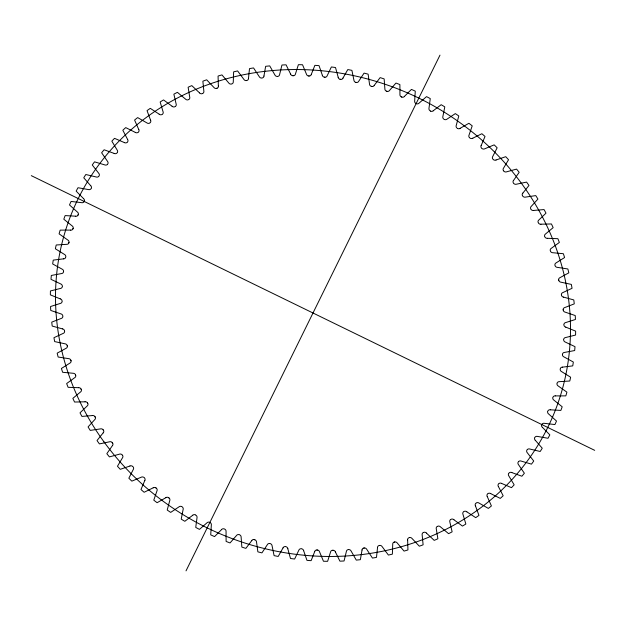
<?xml version="1.0" encoding="UTF-8"?>
<svg xmlns="http://www.w3.org/2000/svg" width="626" height="626" viewBox="0 0 626 626"><rect width="100%" height="100%" fill="white"/><g stroke="black" fill="none" stroke-linecap="round" stroke-linejoin="round"><path stroke-width="0.94" d="M248.475 78.43L249.508 68.602L252.2 68.148L253.553 67.937L259.25 76.654A2.441 2.238 24.8 0 0 261.691 78.054M377.525 547.57L376.492 557.398L375.146 557.633L372.447 558.063L366.75 549.346A2.441 2.238 24.8 0 0 364.309 547.946M263.945 76.028L265.635 66.317L266.997 66.168L269.728 65.894L274.861 74.901A2.441 2.238 24.8 0 0 277.216 76.442M362.055 549.972L360.365 559.683L359.003 559.832L356.272 560.106L351.139 551.099A2.441 2.238 24.8 0 0 348.784 549.558M68.899 242.403L68.797 242.825M311.271 74.447L314.886 65.331L317.656 65.534L319.041 65.644L322.351 75.292M314.729 551.553L311.114 560.669L309.729 560.575L306.959 560.356L303.649 550.708M73.062 228.341L72.913 228.78M78.172 214.585L78 215.008M342.962 78.093L347.79 69.556L350.529 70.089L351.906 70.362L353.933 80.245A2.441 2.238 24.8 0 0 355.717 82.366M283.038 547.907L278.21 556.444L276.841 556.185L274.094 555.638L272.067 545.755A2.441 2.238 24.8 0 0 270.283 543.634M84.213 201.212L84.025 201.603M186.016 570.865L439.984 55.135M144.802 480.502L140.975 489.532L143.072 491.363L144.136 492.271L153.229 487.81M481.198 145.498L485.025 136.468L482.928 134.637L481.863 133.729L472.771 138.189M374.176 85.449L380.139 77.616L382.815 78.469L384.153 78.899L384.873 88.869A2.441 2.238 24.8 0 0 386.375 91.169M251.824 540.551L245.861 548.384L243.185 547.531L241.847 547.101L241.127 537.131A2.441 2.238 24.8 0 0 239.625 534.831M112.43 445.602L106.827 453.678L108.556 455.83L109.433 456.902L119.363 454.186A2.441 2.238 24.8 0 1 122.109 454.781L122.133 454.985M513.57 180.398L519.173 172.322L518.312 171.242L516.567 169.098L506.637 171.814A2.441 2.238 24.8 0 1 503.891 171.219L503.656 170.765M404.435 96.396L411.438 89.401L412.722 89.972L415.281 91.138L414.67 101.029A2.441 2.238 24.8 0 0 415.875 103.462M221.565 529.604L214.561 536.599L212.003 535.449L210.719 534.862L211.33 524.971A2.441 2.238 24.8 0 0 210.125 522.538M103.165 432.856L97.022 440.547L97.812 441.674L99.409 443.904L109.55 441.8A2.441 2.238 24.8 0 1 112.257 442.559M522.835 193.144L528.978 185.452L528.188 184.326L526.591 182.096L516.45 184.201A2.441 2.238 24.8 0 1 513.743 183.441M433.247 110.755L441.181 104.699L443.591 106.138L444.789 106.866L442.872 116.522A2.441 2.238 24.8 0 0 443.748 119.065M192.753 515.245L184.819 521.302L182.409 519.862L181.211 519.134L183.128 509.478A2.441 2.238 24.8 0 0 182.252 506.935M460.157 128.299L468.897 123.291L471.12 124.989L472.223 125.849L469.023 135.122A2.441 2.238 24.8 0 0 469.563 137.728M165.843 497.701L157.103 502.709L154.88 501.011L153.777 500.151L156.977 490.878A2.441 2.238 24.8 0 0 156.437 488.272M496.058 159.982L505.745 156.68L507.616 158.722L508.547 159.747L503.515 168.175A2.441 2.238 24.8 0 0 503.539 170.804M129.942 466.018L120.255 469.32L118.384 467.278L117.453 466.253L122.485 457.825A2.441 2.238 24.8 0 0 122.461 455.196M217.026 88.149L216.596 88.289M394.216 542.186L394.724 542.053M533.642 210.438L544.064 209.577L544.714 210.766L546.005 213.161L538.837 220A2.441 2.238 24.8 0 0 538.164 222.504M92.358 415.562L81.936 416.423L80.637 414.036L79.995 412.839L87.163 406A2.441 2.238 24.8 0 0 87.836 403.496M363.808 548.126L364.324 548.055M540.95 224.194L551.443 223.959L552.022 225.18L553.157 227.637L545.512 234.007A2.441 2.238 24.8 0 0 544.675 236.456M85.05 401.806L74.557 402.041L73.406 399.591L72.843 398.363L80.488 391.993A2.441 2.238 24.8 0 0 81.325 389.544M63.594 258.843L53.249 260.119L53.046 261.402L52.67 263.969L62.037 269.102A2.441 2.238 24.8 0 1 63.586 271.371M562.406 367.157L572.751 365.881L573.15 363.315L573.33 362.031L563.963 356.898A2.441 2.238 24.8 0 1 562.414 354.629M547.351 238.303L557.891 238.686L558.392 239.938L559.362 242.45L551.279 248.326A2.441 2.238 24.8 0 0 550.27 250.705M78.649 387.697L68.109 387.314L67.608 386.062L66.638 383.55L74.721 377.674A2.441 2.238 24.8 0 0 75.73 375.295M293.414 75.636L292.882 75.644M332.586 550.364L333.118 550.356M308.767 75.91L309.166 75.926M316.834 550.074L317.366 550.097M70.691 230.102L60.174 230.125L59.799 231.362L59.079 233.842L67.772 240.008A2.441 2.238 24.8 0 1 69.016 242.426M555.309 395.898L565.826 395.875L566.201 394.638L566.921 392.158L558.228 385.992A2.441 2.238 24.8 0 1 556.983 383.574M324.471 77.1L324.933 77.147M75.683 216.189L65.143 215.587L64.681 216.799L63.797 219.217L72.1 225.861A2.441 2.238 24.8 0 1 73.187 228.341M550.317 409.811L560.857 410.413L561.319 409.201L562.203 406.783L553.9 400.139A2.441 2.238 24.8 0 1 552.813 397.659M340.661 79.299L340.129 79.212M563.525 297.1L573.807 299.948L573.964 301.262L574.261 303.876L564.754 307.569A2.441 2.238 24.8 0 0 563.134 309.596M62.475 328.9L52.193 326.052L52.036 324.738L51.739 322.124L61.246 318.431A2.441 2.238 24.8 0 0 62.866 316.404M356.272 82.374L355.944 82.303M371.421 86.278L371.719 86.365M254.281 539.635L254.539 539.714M254.805 539.784L254.766 539.776A2.441 2.238 24.8 0 1 256.511 541.897L257.865 551.842L259.219 552.195L261.934 552.883L267.341 544.683A2.441 2.238 24.8 0 1 269.736 543.509M565.74 327.108L575.638 331.138L575.607 333.752L575.576 335.051L565.568 337.555A2.441 2.238 24.8 0 0 563.682 339.362M60.26 298.892L50.362 294.862L50.37 293.555L50.424 290.949L60.432 288.445A2.441 2.238 24.8 0 0 62.318 286.638M386.516 91.099L386.931 91.239M401.814 96.983L401.352 96.787M114.159 153.417L104.119 149.77L102.453 151.75L101.623 152.752L107.516 161.367A2.441 2.238 24.8 0 1 107.758 163.989M511.841 472.583L521.881 476.229L523.547 474.25L524.377 473.248L518.485 464.633A2.441 2.238 24.8 0 1 518.242 462.011M416.047 103.431L416.415 103.603M209.585 522.397L210.07 522.632M31.3 175.656L594.7 450.344M124.355 142.564L114.527 138.338L112.727 140.208L111.835 141.155L117.164 150.068A2.441 2.238 24.8 0 1 117.234 152.689M501.645 483.436L511.473 487.662L512.373 486.731L514.165 484.845L508.836 475.932A2.441 2.238 24.8 0 1 508.766 473.311M430.547 111.021L430.101 110.779A2.441 2.238 24.8 0 1 428.974 108.368L430.265 98.579L429.021 97.922L426.533 96.623L419.044 103.157A2.441 2.238 24.8 0 1 416.376 103.713M195.719 515.128L195.899 515.221A2.441 2.238 24.8 0 1 197.026 517.632L195.735 527.421L196.979 528.078L199.467 529.377L206.956 522.843A2.441 2.238 24.8 0 1 209.624 522.287M135.286 132.376L125.724 127.602L124.754 128.471L122.829 130.239L127.579 139.41M490.714 493.624L500.276 498.398L502.208 496.645L503.171 495.761L498.421 486.59M168.55 497.733L168.989 498.046M159.207 114.19L150.279 108.353L148.112 109.847L147.04 110.606L150.569 120.2M466.793 511.81L475.721 517.647L477.888 516.153L478.96 515.394L475.431 505.8M155.944 488.006L156.359 488.35M172.111 106.256L163.55 99.925L162.408 100.598L160.146 101.968L163.05 111.71A2.441 2.238 24.8 0 1 162.424 114.229M453.889 519.744L462.45 526.075L463.592 525.402L465.854 524.032L462.95 514.29A2.441 2.238 24.8 0 1 463.576 511.771M542.421 427.339L549.839 434.867L548.634 437.136L548.016 438.27L537.554 436.432A2.441 2.238 24.8 0 0 534.972 437.253M83.579 198.661L76.161 191.133L76.763 189.999L77.984 187.73L88.446 189.568A2.441 2.238 24.8 0 0 91.028 188.747M535.308 440.289L542.249 448.208L541.568 449.304L540.191 451.487L529.823 449.03A2.441 2.238 24.8 0 0 527.186 449.695M90.692 185.711L83.751 177.792L84.432 176.696L85.809 174.513L96.177 176.97A2.441 2.238 24.8 0 0 98.814 176.305M199.522 92.867L191.799 85.621L190.57 86.145L188.121 87.225L189.725 97.155A2.441 2.238 24.8 0 1 188.77 99.557M426.478 533.133L434.201 540.379L436.658 539.315L437.879 538.775L436.275 528.845A2.441 2.238 24.8 0 1 437.23 526.443M112.164 442.629L112.484 443.044M103.102 429.882L103.251 430.101M94.87 416.681L95.129 417.135M487.271 496.559L491.418 505.957L489.375 507.6L488.343 508.406L479.078 503.093A2.441 2.238 24.8 0 0 476.3 502.936M138.729 129.441L134.582 120.043L136.624 118.4L137.657 117.594L146.922 122.907A2.441 2.238 24.8 0 0 149.7 123.064M87.491 403.066L87.726 403.535M81.012 389.098L81.216 389.575M290.62 74.087L286.082 64.83L284.705 64.885L281.95 65.01L279.611 74.557A2.441 2.238 24.8 0 1 277.756 76.403M335.38 551.913L339.918 561.17L341.295 561.115L344.05 560.99L346.389 551.443A2.441 2.238 24.8 0 1 348.244 549.597M75.441 374.833L75.613 375.318M70.808 360.318L70.949 360.811M558.869 280.385L558.76 279.885M67.131 345.615L67.24 346.115M338.196 77.303L335.513 67.522L334.135 67.326L331.373 66.959L327.148 75.801A2.441 2.238 24.8 0 1 324.941 77.264M287.803 548.697L290.487 558.478L291.865 558.674L294.627 559.041L298.852 550.199A2.441 2.238 24.8 0 1 301.059 548.736M407.643 539.995L407.933 549.957L405.343 550.723L404.044 551.099L397.283 543.055A2.441 2.238 24.8 0 0 394.693 541.944M218.357 86.005L218.067 76.043L220.657 75.276L221.956 74.901L228.717 82.945A2.441 2.238 24.8 0 0 231.307 84.056M563.29 310.081L563.251 309.604M433.262 110.771A2.441 2.238 24.8 0 1 430.531 111.138M444.217 119.37A2.441 2.238 24.8 0 0 446.98 119.159L455.321 113.603L456.487 114.386L458.795 115.966L456.229 125.458A2.441 2.238 24.8 0 0 456.941 128.033M460.173 128.322A2.441 2.238 24.8 0 1 457.387 128.361M472.787 138.205A2.441 2.238 24.8 0 1 469.993 138.08M481.566 148.119A2.441 2.238 24.8 0 1 481.175 145.482M481.973 148.495A2.441 2.238 24.8 0 0 484.767 148.785L494.164 144.872L495.166 145.835L497.154 147.783L492.717 156.531A2.441 2.238 24.8 0 0 492.905 159.153M496.066 160.006A2.441 2.238 24.8 0 1 493.288 159.552M513.414 183.011A2.441 2.238 24.8 0 1 513.547 180.382M522.499 195.727A2.441 2.238 24.8 0 1 522.812 193.129M522.804 196.181A2.441 2.238 24.8 0 0 525.472 197.112L535.762 195.602L536.498 196.76L537.937 199.084L531.263 206.361A2.441 2.238 24.8 0 0 530.762 208.912M533.649 210.469A2.441 2.238 24.8 0 1 531.036 209.374M540.95 224.218A2.441 2.238 24.8 0 1 538.407 222.981M547.359 238.326A2.441 2.238 24.8 0 1 544.886 236.949M550.45 251.206A2.441 2.238 24.8 0 0 552.836 252.724L563.369 253.71L563.783 254.985L564.589 257.536L556.099 262.897A2.441 2.238 24.8 0 0 554.933 265.205M555.082 265.714A2.441 2.238 24.8 0 0 557.367 267.365L567.86 268.969L568.189 270.26L568.831 272.85L559.965 277.67A2.441 2.238 24.8 0 0 558.642 279.892M558.752 280.409A2.441 2.238 24.8 0 0 560.935 282.185L571.342 284.407L571.585 285.706L572.062 288.312L562.852 292.577A2.441 2.238 24.8 0 0 561.373 294.713M563.525 297.123A2.441 2.238 24.8 0 1 561.452 295.229M563.181 310.12A2.441 2.238 24.8 0 0 565.129 312.131L575.239 315.551L575.317 316.858L575.443 319.479L565.661 322.578A2.441 2.238 24.8 0 0 563.901 324.503M565.732 327.132A2.441 2.238 24.8 0 1 563.909 325.019M563.658 339.879A2.441 2.238 24.8 0 0 565.341 342.086L575.004 346.655L574.903 347.946L574.684 350.544L564.488 352.43A2.441 2.238 24.8 0 0 562.477 354.113M560.278 368.706A2.441 2.238 24.8 0 1 562.406 367.126M560.184 369.215A2.441 2.238 24.8 0 0 561.577 371.586L570.638 377.228L570.364 378.487L569.793 381.015L559.347 381.664A2.441 2.238 24.8 0 0 557.109 383.081M552.977 397.174A2.441 2.238 24.8 0 1 555.309 395.875M547.891 410.938A2.441 2.238 24.8 0 1 550.324 409.787M547.703 411.407A2.441 2.238 24.8 0 0 548.611 413.958L556.506 421.04L555.982 422.214L554.918 424.561L544.393 423.332A2.441 2.238 24.8 0 0 541.889 424.311M542.406 427.355A2.441 2.238 24.8 0 1 541.662 424.772M535.293 440.305A2.441 2.238 24.8 0 1 534.721 437.691M526.904 450.117A2.441 2.238 24.8 0 0 527.303 452.755L533.743 461.026L532.992 462.074L531.466 464.156L521.239 461.104A2.441 2.238 24.8 0 0 518.555 461.605M509.11 472.927A2.441 2.238 24.8 0 1 511.849 472.567M498.891 483.616A2.441 2.238 24.8 0 1 501.661 483.421M498.398 486.598A2.441 2.238 24.8 0 1 498.523 483.976M487.944 493.632A2.441 2.238 24.8 0 1 490.729 493.601M487.247 496.567A2.441 2.238 24.8 0 1 487.544 493.969M475.408 505.816A2.441 2.238 24.8 0 1 475.885 503.249M464.015 511.489A2.441 2.238 24.8 0 1 466.808 511.786M451.135 519.259A2.441 2.238 24.8 0 1 453.913 519.721M450.673 519.517A2.441 2.238 24.8 0 0 449.859 521.982L452.136 531.834L450.963 532.452L448.599 533.665L440.438 526.857A2.441 2.238 24.8 0 0 437.707 526.216M423.786 532.327A2.441 2.238 24.8 0 1 426.502 533.117M423.293 532.53A2.441 2.238 24.8 0 0 422.151 534.862L423.121 544.823L421.861 545.285L419.334 546.201L412.08 538.54A2.441 2.238 24.8 0 0 409.427 537.577M407.62 539.995A2.441 2.238 24.8 0 1 408.919 537.75M394.169 542.077A2.441 2.238 24.8 0 0 392.721 544.237L392.369 554.151L391.047 554.464L388.394 555.059L382.157 546.662A2.441 2.238 24.8 0 0 379.63 545.403M377.501 547.57A2.441 2.238 24.8 0 1 379.106 545.504M362.031 549.972A2.441 2.238 24.8 0 1 363.769 548.016M333.118 550.246A2.441 2.238 24.8 0 1 335.403 551.905M332.57 550.246A2.441 2.238 24.8 0 0 330.567 551.96L327.609 561.319L326.224 561.303L323.462 561.248L319.526 551.78A2.441 2.238 24.8 0 0 317.374 549.988M314.706 551.545A2.441 2.238 24.8 0 1 316.826 549.964M301.607 548.799A2.441 2.238 24.8 0 1 303.673 550.7M285.894 546.678A2.441 2.238 24.8 0 1 287.835 548.697M283.015 547.891A2.441 2.238 24.8 0 1 285.346 546.584M251.801 540.535A2.441 2.238 24.8 0 1 254.305 539.526M239.101 534.651A2.441 2.238 24.8 0 0 236.518 535.504L230.047 542.945L228.733 542.445L226.111 541.435L226.056 531.482A2.441 2.238 24.8 0 0 224.703 529.111M221.549 529.588A2.441 2.238 24.8 0 1 224.186 528.9M192.738 515.229A2.441 2.238 24.8 0 1 195.469 514.862M181.783 506.63A2.441 2.238 24.8 0 0 179.02 506.841L170.679 512.397L169.513 511.614L167.205 510.033L169.771 500.542A2.441 2.238 24.8 0 0 169.059 497.967M165.827 497.678A2.441 2.238 24.8 0 1 168.613 497.639M153.214 487.795A2.441 2.238 24.8 0 1 156.007 487.92M144.434 477.881A2.441 2.238 24.8 0 1 144.825 480.518M144.027 477.505A2.441 2.238 24.8 0 0 141.233 477.215L131.836 481.128L130.834 480.165L128.846 478.217L133.283 469.469A2.441 2.238 24.8 0 0 133.095 466.847M129.934 465.994A2.441 2.238 24.8 0 1 132.712 466.448M112.586 442.989A2.441 2.238 24.8 0 1 112.453 445.618M103.501 430.273A2.441 2.238 24.8 0 1 103.188 432.871M103.196 429.819A2.441 2.238 24.8 0 0 100.528 428.888L90.238 430.398L89.502 429.24L88.063 426.916L94.737 419.639A2.441 2.238 24.8 0 0 95.238 417.088M92.351 415.531A2.441 2.238 24.8 0 1 94.964 416.626M85.05 401.782A2.441 2.238 24.8 0 1 87.593 403.019M78.641 387.674A2.441 2.238 24.8 0 1 81.114 389.051M75.55 374.794A2.441 2.238 24.8 0 0 73.164 373.276L62.631 372.29L62.217 371.015L61.411 368.464L69.901 363.103A2.441 2.238 24.8 0 0 71.067 360.795M70.918 360.286A2.441 2.238 24.8 0 0 68.633 358.635L58.14 357.031L57.811 355.74L57.169 353.15L66.035 348.33A2.441 2.238 24.8 0 0 67.358 346.108M67.248 345.591A2.441 2.238 24.8 0 0 65.065 343.815L54.658 341.593L54.415 340.294L53.938 337.688L63.148 333.423A2.441 2.238 24.8 0 0 64.627 331.287M62.475 328.877A2.441 2.238 24.8 0 1 64.548 330.771M62.819 315.88A2.441 2.238 24.8 0 0 60.871 313.869L50.761 310.449L50.683 309.142L50.557 306.521L60.339 303.422A2.441 2.238 24.8 0 0 62.099 301.497M60.268 298.868A2.441 2.238 24.8 0 1 62.091 300.981M62.342 286.121A2.441 2.238 24.8 0 0 60.659 283.914L50.996 279.345L51.097 278.054L51.316 275.456L61.512 273.57A2.441 2.238 24.8 0 0 63.523 271.887M65.722 257.294A2.441 2.238 24.8 0 1 63.594 258.874M65.816 256.785A2.441 2.238 24.8 0 0 64.423 254.414L55.362 248.772L55.636 247.513L56.207 244.985L66.653 244.336A2.441 2.238 24.8 0 0 68.891 242.919M73.023 228.826A2.441 2.238 24.8 0 1 70.691 230.125M78.109 215.062A2.441 2.238 24.8 0 1 75.676 216.213M78.297 214.593A2.441 2.238 24.8 0 0 77.389 212.042L69.494 204.96L70.018 203.786L71.082 201.439L81.607 202.667A2.441 2.238 24.8 0 0 84.111 201.689M83.594 198.645A2.441 2.238 24.8 0 1 84.338 201.228M90.707 185.695A2.441 2.238 24.8 0 1 91.279 188.309M99.096 175.883A2.441 2.238 24.8 0 0 98.697 173.245L92.257 164.974L93.008 163.926L94.534 161.844L104.761 164.896A2.441 2.238 24.8 0 0 107.445 164.395M116.89 153.073A2.441 2.238 24.8 0 1 114.151 153.433M127.109 142.384A2.441 2.238 24.8 0 1 124.339 142.579M127.602 139.402A2.441 2.238 24.8 0 1 127.477 142.024M138.056 132.368A2.441 2.238 24.8 0 1 135.271 132.399M138.753 129.433A2.441 2.238 24.8 0 1 138.456 132.031M150.592 120.184A2.441 2.238 24.8 0 1 150.115 122.751M161.985 114.511A2.441 2.238 24.8 0 1 159.192 114.214M174.865 106.741A2.441 2.238 24.8 0 1 172.087 106.279M175.327 106.483A2.441 2.238 24.8 0 0 176.141 104.018L173.864 94.166L175.037 93.548L177.401 92.335L185.562 99.143A2.441 2.238 24.8 0 0 188.293 99.784M202.214 93.673A2.441 2.238 24.8 0 1 199.498 92.883M202.707 93.47A2.441 2.238 24.8 0 0 203.849 91.138L202.879 81.177L204.139 80.715L206.666 79.799L213.92 87.46A2.441 2.238 24.8 0 0 216.573 88.422M218.38 86.005A2.441 2.238 24.8 0 1 217.081 88.25M231.831 83.923A2.441 2.238 24.8 0 0 233.279 81.763L233.631 71.849L234.953 71.536L237.606 70.941L243.843 79.338A2.441 2.238 24.8 0 0 246.37 80.597M248.499 78.43A2.441 2.238 24.8 0 1 246.894 80.496M263.969 76.028A2.441 2.238 24.8 0 1 262.231 77.984M292.882 75.754A2.441 2.238 24.8 0 1 290.597 74.095M293.43 75.754A2.441 2.238 24.8 0 0 295.433 74.04L298.391 64.681L299.776 64.697L302.538 64.752L306.474 74.22A2.441 2.238 24.8 0 0 308.626 76.012M311.294 74.455A2.441 2.238 24.8 0 1 309.174 76.036M324.393 77.201A2.441 2.238 24.8 0 1 322.327 75.3M340.106 79.322A2.441 2.238 24.8 0 1 338.165 77.303M342.985 78.109A2.441 2.238 24.8 0 1 340.654 79.416M356.264 82.491A2.441 2.238 24.8 0 0 358.682 81.325L364.066 73.117L365.42 73.453L368.135 74.158L369.512 84.103A2.441 2.238 24.8 0 0 371.163 86.318M374.199 85.465A2.441 2.238 24.8 0 1 371.695 86.474M386.899 91.349A2.441 2.238 24.8 0 0 389.482 90.496L395.953 83.055L397.267 83.555L399.889 84.565L399.944 94.518A2.441 2.238 24.8 0 0 401.297 96.889M404.451 96.412A2.441 2.238 24.8 0 1 401.814 97.1M103.986 441.87A261.175 239.515 24.8 0 0 547.75 427.456A261.175 239.515 24.8 0 0 287.264 69.674A261.175 239.515 24.8 0 0 103.986 441.87"/></g></svg>
